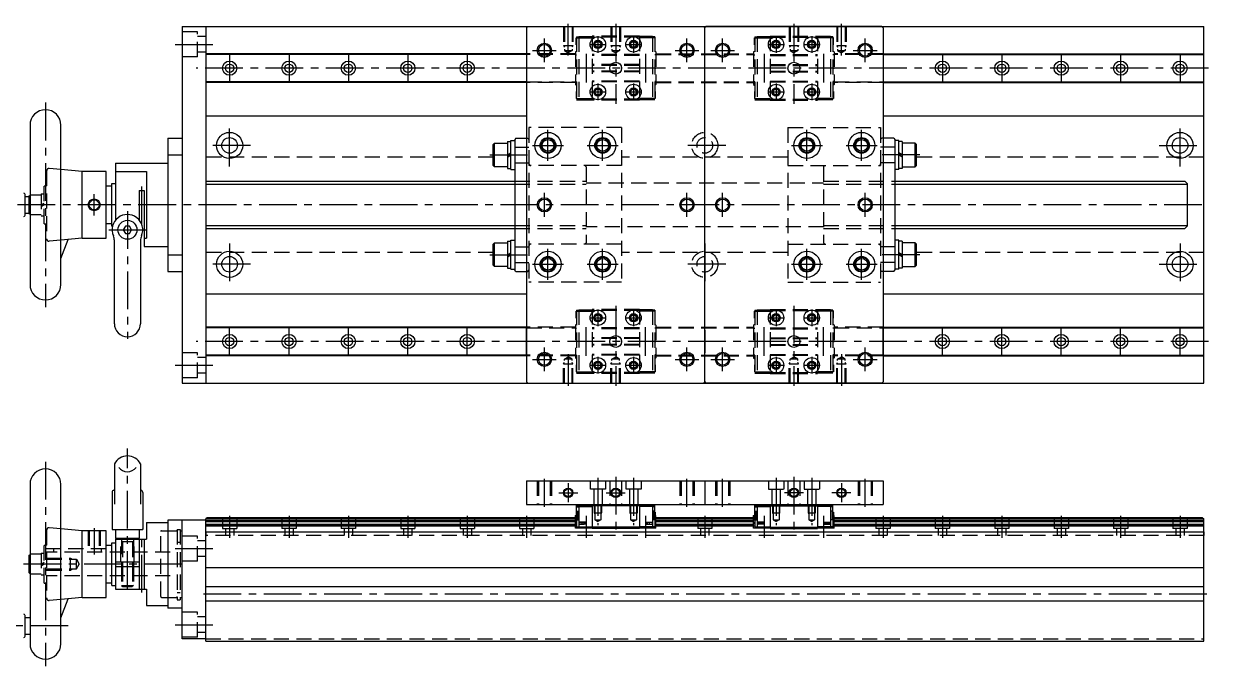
# Model space of a CAD drawing. Extents: x -2 to 777, y -8 to 277.
# Drawn here: x 277.2 to 776.6, y 7 to 277.3 of the extents above; entities that cross this region are included whole.
import ezdxf

# ---------------------------------------------------------------- set-up
doc = ezdxf.new("R2010")
doc.units = 0
doc.header["$LTSCALE"] = 0.5
doc.linetypes.add('CENTER', pattern=[50.8, 31.75, -6.35, 6.35, -6.35])
doc.linetypes.add('DASHED', pattern=[19.05, 12.7, -6.35])
for name, color, linetype in [('MSM_CENTER', 1, 'CENTER'), ('MSM_CONTINUOUS', 7, 'CONTINUOUS'), ('MSM_DASHED', 4, 'DASHED'), ('MSM_NARROW', 5, 'CONTINUOUS')]:
    doc.layers.add(name, color=color, linetype=linetype)

msp = doc.modelspace()

# ---------------------------------------------------------------- linework, layer by layer
at = {"layer": 'MSM_CENTER'}
for p, q in [((506.36, 264.01), (506.36, 277.34)), ((526.36, 277.34), (526.36, 243.64)), ((601.36, 277.34), (601.36, 243.64)), ((621.36, 264.01), (621.36, 277.34)), ((496.36, 261.14), (496.36, 271.14)), ((518.86, 272.14), (518.86, 265.14)), ((533.86, 272.14), (533.86, 265.14)), ((556.36, 261.14), (556.36, 271.14)), ((571.36, 261.14), (571.36, 271.14)), ((593.86, 272.14), (593.86, 265.14)), ((608.86, 272.14), (608.86, 265.14)), ((631.36, 261.14), (631.36, 271.14)), ((341.02, 268.64), (356.76, 268.64)), ((491.36, 266.14), (501.36, 266.14)), ((515.36, 268.64), (522.36, 268.64)), ((530.36, 268.64), (537.36, 268.64)), ((551.36, 266.14), (561.36, 266.14)), ((566.36, 266.14), (576.36, 266.14)), ((590.36, 268.64), (597.36, 268.64)), ((605.36, 268.64), (612.36, 268.64)), ((626.36, 266.14), (636.36, 266.14)), ((363.86, 264.64), (363.86, 252.64)), ((388.86, 264.64), (388.86, 252.64)), ((413.86, 264.64), (413.86, 252.64)), ((438.86, 264.64), (438.86, 252.64)), ((463.86, 264.64), (463.86, 252.64)), ((488.86, 264.64), (488.86, 252.64)), ((513.86, 264.64), (513.86, 252.64)), ((538.86, 264.64), (538.86, 252.64)), ((563.86, 253.84), (563.86, 263.44)), ((588.86, 264.64), (588.86, 252.64)), ((613.86, 264.64), (613.86, 252.64)), ((638.86, 264.64), (638.86, 252.64)), ((663.86, 264.64), (663.86, 252.64)), ((688.86, 264.64), (688.86, 252.64)), ((713.86, 264.64), (713.86, 252.64)), ((738.86, 264.64), (738.86, 252.64)), ((763.86, 264.64), (763.86, 252.64)), ((775.88, 258.64), (349.83, 258.64)), ((518.86, 252.14), (518.86, 245.14)), ((533.86, 252.14), (533.86, 245.14)), ((593.86, 252.14), (593.86, 245.14)), ((608.86, 252.14), (608.86, 245.14)), ((515.36, 248.64), (522.36, 248.64)), ((530.36, 248.64), (537.36, 248.64)), ((590.36, 248.64), (597.36, 248.64)), ((605.36, 248.64), (612.36, 248.64)), ((286.36, 244.14), (286.36, 158.14)), ((363.86, 217.34), (363.86, 234.94)), ((563.86, 217.34), (563.86, 234.94)), ((763.86, 217.34), (763.86, 234.94)), ((497.86, 219.64), (497.86, 232.64)), ((520.86, 219.64), (520.86, 232.64)), ((606.86, 219.64), (606.86, 232.64)), ((629.86, 219.64), (629.86, 232.64)), ((372.66, 226.14), (355.06, 226.14)), ((491.36, 226.14), (504.36, 226.14)), ((514.36, 226.14), (527.36, 226.14)), ((572.66, 226.14), (555.06, 226.14)), ((600.36, 226.14), (613.36, 226.14)), ((623.36, 226.14), (636.36, 226.14)), ((755.06, 226.14), (772.66, 226.14)), ((473.34, 222.14), (491.86, 222.14)), ((654.38, 222.14), (635.86, 222.14)), ((306.86, 196.64), (306.86, 205.64)), ((326.86, 192.99), (326.86, 208.81)), ((496.36, 196.14), (496.36, 206.14)), ((556.36, 196.14), (556.36, 206.14)), ((571.36, 196.14), (571.36, 206.14)), ((631.36, 196.14), (631.36, 206.14)), ((773.11, 201.14), (236.86, 201.14)), ((320.86, 198.47), (320.86, 144.76)), ((313.03, 190.64), (328.69, 190.64)), ((363.86, 184.94), (363.86, 167.34)), ((563.86, 184.94), (563.86, 167.34)), ((763.86, 184.94), (763.86, 167.34)), ((473.34, 180.14), (491.86, 180.14)), ((497.86, 169.64), (497.86, 182.64)), ((520.86, 169.64), (520.86, 182.64)), ((606.86, 169.64), (606.86, 182.64)), ((629.86, 169.64), (629.86, 182.64)), ((654.38, 180.14), (635.86, 180.14)), ((372.66, 176.14), (355.06, 176.14)), ((491.36, 176.14), (504.36, 176.14)), ((514.36, 176.14), (527.36, 176.14)), ((572.66, 176.14), (555.06, 176.14)), ((600.36, 176.14), (613.36, 176.14)), ((623.36, 176.14), (636.36, 176.14)), ((755.06, 176.14), (772.66, 176.14)), ((518.86, 157.14), (518.86, 150.14)), ((526.36, 158.64), (526.36, 124.93)), ((533.86, 157.14), (533.86, 150.14)), ((593.86, 157.14), (593.86, 150.14)), ((601.36, 158.64), (601.36, 124.93)), ((608.86, 157.14), (608.86, 150.14)), ((515.36, 153.64), (522.36, 153.64)), ((530.36, 153.64), (537.36, 153.64)), ((590.36, 153.64), (597.36, 153.64)), ((605.36, 153.64), (612.36, 153.64)), ((363.86, 137.64), (363.86, 149.64)), ((388.86, 137.64), (388.86, 149.64)), ((413.86, 137.64), (413.86, 149.64)), ((438.86, 137.64), (438.86, 149.64)), ((463.86, 137.64), (463.86, 149.64)), ((488.86, 137.64), (488.86, 149.64)), ((513.86, 137.64), (513.86, 149.64)), ((538.86, 137.64), (538.86, 149.64)), ((563.86, 148.44), (563.86, 138.84)), ((588.86, 137.64), (588.86, 149.64)), ((613.86, 137.64), (613.86, 149.64)), ((638.86, 137.64), (638.86, 149.64)), ((663.86, 137.64), (663.86, 149.64)), ((688.86, 137.64), (688.86, 149.64)), ((713.86, 137.64), (713.86, 149.64)), ((738.86, 137.64), (738.86, 149.64)), ((763.86, 137.64), (763.86, 149.64)), ((775.88, 143.64), (349.83, 143.64)), ((496.36, 131.14), (496.36, 141.14)), ((556.36, 131.14), (556.36, 141.14)), ((571.36, 131.14), (571.36, 141.14)), ((631.36, 131.14), (631.36, 141.14)), ((491.36, 136.14), (501.36, 136.14)), ((506.36, 138.27), (506.36, 124.93)), ((518.86, 137.14), (518.86, 130.14)), ((533.86, 137.14), (533.86, 130.14)), ((551.36, 136.14), (561.36, 136.14)), ((566.36, 136.14), (576.36, 136.14)), ((593.86, 137.14), (593.86, 130.14)), ((608.86, 137.14), (608.86, 130.14)), ((621.36, 138.27), (621.36, 124.93)), ((626.36, 136.14), (636.36, 136.14)), ((341.02, 133.64), (356.76, 133.64)), ((515.36, 133.64), (522.36, 133.64)), ((530.36, 133.64), (537.36, 133.64)), ((590.36, 133.64), (597.36, 133.64)), ((605.36, 133.64), (612.36, 133.64)), ((320.86, 39.5), (320.86, 98.6)), ((286.36, 93), (286.36, 7)), ((496.36, 74.12), (496.36, 85.88)), ((518.86, 86.23), (518.86, 66.42)), ((526.36, 86.75), (526.36, 63.5)), ((533.86, 86.23), (533.86, 66.42)), ((556.36, 74.12), (556.36, 85.88)), ((571.36, 74.12), (571.36, 85.88)), ((593.86, 86.23), (593.86, 66.42)), ((601.36, 86.75), (601.36, 63.5)), ((608.86, 86.23), (608.86, 66.42)), ((631.36, 74.12), (631.36, 85.88)), ((502.36, 80), (510.36, 80)), ((506.36, 84), (506.36, 76)), ((522.36, 80), (530.36, 80)), ((605.36, 80), (597.36, 80)), ((625.36, 80), (617.36, 80)), ((621.36, 84), (621.36, 76)), ((363.86, 70.32), (363.86, 60.98)), ((388.86, 70.32), (388.86, 60.98)), ((413.86, 70.32), (413.86, 60.98)), ((438.86, 70.32), (438.86, 60.98)), ((463.86, 70.32), (463.86, 60.98)), ((488.86, 70.32), (488.86, 60.98)), ((513.86, 70.32), (513.86, 60.98)), ((538.86, 70.32), (538.86, 60.98)), ((563.86, 70.32), (563.86, 60.98)), ((588.86, 70.32), (588.86, 60.98)), ((613.86, 70.32), (613.86, 60.98)), ((638.86, 70.32), (638.86, 60.98)), ((663.86, 70.32), (663.86, 60.98)), ((688.86, 70.32), (688.86, 60.98)), ((713.86, 70.32), (713.86, 60.98)), ((738.86, 70.32), (738.86, 60.98)), ((763.86, 70.32), (763.86, 60.98)), ((306.86, 65.11), (306.86, 53.98)), ((326.86, 38.07), (326.86, 61.95)), ((341.02, 56.5), (356.76, 56.5)), ((343.86, 50), (276.86, 50)), ((352.87, 37.5), (776.59, 37.5)), ((295.86, 24), (236.86, 24)), ((341.02, 24.5), (356.76, 24.5))]:
    msp.add_line(p, q, dxfattribs=at)
at = {"layer": 'MSM_CONTINUOUS'}
for p, q in [((343.86, 276.14), (343.86, 126.14)), ((343.86, 276.14), (773.86, 276.14)), ((353.86, 276.14), (353.86, 126.14)), ((488.86, 275.64), (489.36, 276.14)), ((488.86, 275.64), (488.86, 126.64)), ((489.36, 276.14), (563.36, 276.14)), ((563.86, 275.64), (563.36, 276.14)), ((563.86, 275.64), (564.36, 276.14)), ((563.86, 126.64), (563.86, 275.64)), ((638.36, 276.14), (564.36, 276.14)), ((638.86, 275.64), (638.36, 276.14)), ((638.86, 275.64), (638.86, 126.64)), ((773.86, 126.14), (773.86, 276.14)), ((488.86, 264.64), (353.86, 264.64)), ((488.86, 264.34), (353.86, 264.34)), ((638.86, 264.64), (773.86, 264.64)), ((638.86, 264.34), (773.86, 264.34)), ((488.86, 252.94), (353.86, 252.94)), ((488.86, 252.64), (353.86, 252.64)), ((638.86, 252.94), (773.86, 252.94)), ((638.86, 252.64), (773.86, 252.64)), ((353.86, 238.64), (488.86, 238.64)), ((638.86, 238.64), (773.86, 238.64)), ((279.86, 234.64), (279.86, 167.64)), ((292.86, 167.64), (292.86, 234.64)), ((337.86, 229.14), (343.86, 229.14)), ((337.86, 229.14), (337.86, 173.14)), ((474.76, 226.54), (475.36, 227.14)), ((474.76, 217.74), (474.76, 226.54)), ((475.36, 227.14), (480.76, 227.14)), ((475.36, 217.14), (475.36, 227.14)), ((480.76, 227.84), (482.26, 227.84)), ((480.76, 227.84), (480.76, 216.44)), ((482.26, 216.04), (482.26, 228.24)), ((482.26, 228.24), (483.86, 228.24)), ((484.36, 229.14), (483.86, 228.64)), ((483.86, 228.64), (483.86, 173.64)), ((484.36, 229.14), (488.86, 229.14)), ((643.36, 229.14), (638.86, 229.14)), ((643.36, 229.14), (643.86, 228.64)), ((643.86, 228.64), (643.86, 173.64)), ((645.46, 228.24), (643.86, 228.24)), ((645.46, 216.04), (645.46, 228.24)), ((646.96, 227.84), (645.46, 227.84)), ((646.96, 227.84), (646.96, 216.44)), ((652.36, 227.14), (646.96, 227.14)), ((652.96, 226.54), (652.36, 227.14)), ((652.36, 217.14), (652.36, 227.14)), ((652.96, 217.74), (652.96, 226.54)), ((337.86, 222.16), (343.86, 222.16)), ((480.76, 222.14), (482.26, 223)), ((480.76, 221.27), (482.26, 222.14)), ((646.96, 222.14), (645.46, 223)), ((646.96, 221.27), (645.46, 222.14)), ((301.86, 215.14), (292.86, 215.98)), ((301.86, 187.14), (301.86, 215.14)), ((311.86, 215.14), (301.86, 215.14)), ((311.86, 187.14), (311.86, 215.14)), ((315.86, 218.64), (315.86, 194.7)), ((315.86, 218.64), (337.86, 218.64)), ((315.86, 215.14), (328.86, 215.14)), ((328.86, 215.14), (328.86, 187.14)), ((475.36, 217.14), (474.76, 217.74)), ((480.76, 217.14), (475.36, 217.14)), ((480.76, 216.44), (482.26, 216.44)), ((482.26, 216.04), (483.86, 216.04)), ((645.46, 216.04), (643.86, 216.04)), ((646.96, 216.44), (645.46, 216.44)), ((646.96, 217.14), (652.36, 217.14)), ((652.36, 217.14), (652.96, 217.74)), ((314.36, 192.14), (314.36, 210.14)), ((314.36, 210.14), (315.86, 210.14)), ((353.86, 211.14), (483.86, 211.14)), ((643.86, 211.14), (765.86, 211.14)), ((765.86, 211.14), (766.86, 210.14)), ((766.86, 210.14), (766.86, 192.14)), ((277.86, 197.14), (277.86, 205.14)), ((279.56, 204.89), (279.86, 205.19)), ((279.56, 197.39), (279.56, 204.89)), ((311.86, 209.14), (314.36, 209.14)), ((325.86, 207.14), (325.86, 194.7)), ((325.86, 207.14), (327.86, 207.14)), ((327.86, 207.14), (327.86, 183.64)), ((279.56, 204.58), (277.86, 204.58)), ((277.86, 197.7), (279.56, 197.7)), ((279.86, 197.09), (279.56, 197.39)), ((314.36, 193.14), (311.86, 193.14)), ((314.36, 192.14), (314.59, 192.14)), ((320, 192.14), (319.13, 190.64)), ((319.13, 190.64), (320, 189.14)), ((321.73, 192.14), (320, 192.14)), ((322.59, 190.64), (321.73, 192.14)), ((321.73, 189.14), (322.59, 190.64)), ((353.86, 191.14), (483.86, 191.14)), ((643.86, 191.14), (765.86, 191.14)), ((766.86, 192.14), (765.86, 191.14)), ((301.86, 187.14), (292.86, 186.3)), ((292.86, 178.53), (295.87, 186.58)), ((301.86, 187.14), (311.86, 187.14)), ((315.36, 151.14), (315.36, 186.1)), ((320, 189.14), (321.73, 189.14)), ((326.37, 186.1), (326.37, 151.14)), ((327.86, 187.14), (328.86, 187.14)), ((474.76, 184.54), (475.36, 185.14)), ((475.36, 185.14), (480.76, 185.14)), ((475.36, 175.14), (475.36, 185.14)), ((480.76, 185.84), (482.26, 185.84)), ((480.76, 185.84), (480.76, 174.44)), ((482.26, 174.04), (482.26, 186.24)), ((482.26, 186.24), (483.86, 186.24)), ((645.46, 186.24), (643.86, 186.24)), ((645.46, 174.04), (645.46, 186.24)), ((646.96, 185.84), (645.46, 185.84)), ((646.96, 185.84), (646.96, 174.44)), ((652.36, 185.14), (646.96, 185.14)), ((652.96, 184.54), (652.36, 185.14)), ((652.36, 175.14), (652.36, 185.14)), ((327.86, 183.64), (337.86, 183.64)), ((337.86, 180.12), (343.86, 180.12)), ((474.76, 175.74), (474.76, 184.54)), ((480.76, 180.14), (482.26, 181)), ((480.76, 179.27), (482.26, 180.14)), ((646.96, 180.14), (645.46, 181)), ((646.96, 179.27), (645.46, 180.14)), ((652.96, 175.74), (652.96, 184.54)), ((475.36, 175.14), (474.76, 175.74)), ((480.76, 175.14), (475.36, 175.14)), ((646.96, 175.14), (652.36, 175.14)), ((652.36, 175.14), (652.96, 175.74)), ((337.86, 173.14), (343.86, 173.14)), ((480.76, 174.44), (482.26, 174.44)), ((482.26, 174.04), (483.86, 174.04)), ((484.36, 173.14), (483.86, 173.64)), ((484.36, 173.14), (488.86, 173.14)), ((643.36, 173.14), (638.86, 173.14)), ((643.36, 173.14), (643.86, 173.64)), ((645.46, 174.04), (643.86, 174.04)), ((646.96, 174.44), (645.46, 174.44)), ((353.86, 163.64), (488.86, 163.64)), ((638.86, 163.64), (773.86, 163.64)), ((488.86, 149.64), (353.86, 149.64)), ((488.86, 149.34), (353.86, 149.34)), ((638.86, 149.64), (773.86, 149.64)), ((638.86, 149.34), (773.86, 149.34)), ((488.86, 137.94), (353.86, 137.94)), ((488.86, 137.64), (353.86, 137.64)), ((638.86, 137.94), (773.86, 137.94)), ((638.86, 137.64), (773.86, 137.64)), ((343.86, 126.14), (773.86, 126.14)), ((488.86, 126.64), (489.36, 126.14)), ((489.36, 126.14), (563.36, 126.14)), ((563.86, 126.64), (563.36, 126.14)), ((563.86, 126.64), (564.36, 126.14)), ((638.36, 126.14), (564.36, 126.14)), ((638.86, 126.64), (638.36, 126.14)), ((315.36, 92.15), (315.36, 75.17)), ((326.37, 92.15), (326.37, 75.17)), ((488.86, 85), (488.86, 75)), ((488.86, 85), (638.86, 85)), ((563.86, 85), (563.86, 75)), ((638.86, 85), (638.86, 75)), ((279.86, 83.5), (279.86, 16.5)), ((292.86, 16.5), (292.86, 83.5)), ((314.42, 80.17), (314.42, 64.59)), ((315.15, 81.13), (315.36, 81.19)), ((326.58, 81.13), (326.37, 81.19)), ((327.3, 80.17), (327.3, 64.59)), ((488.86, 75), (638.86, 75)), ((516.41, 75), (516.41, 65)), ((536.31, 75), (536.31, 65)), ((591.41, 75), (591.41, 65)), ((611.31, 75), (611.31, 65)), ((509.41, 70.43), (509.71, 70.61)), ((509.41, 65.1), (509.41, 70.43)), ((509.71, 71.9), (509.71, 68.9)), ((510.31, 71.9), (509.71, 71.9)), ((509.91, 71.9), (509.91, 74.6)), ((509.91, 74.6), (510.91, 74.6)), ((509.91, 74.1), (510.91, 74.1)), ((509.91, 72.2), (510.91, 72.2)), ((510.31, 72.2), (510.31, 68.6)), ((510.91, 74.7), (510.91, 65.1)), ((510.91, 74.7), (516.41, 74.7)), ((510.91, 74.2), (516.41, 74.2)), ((536.31, 74.5), (516.41, 74.5)), ((541.81, 74.7), (536.31, 74.7)), ((541.81, 74.2), (536.31, 74.2)), ((541.81, 74.7), (541.81, 65.1)), ((542.81, 74.6), (541.81, 74.6)), ((542.81, 74.1), (541.81, 74.1)), ((542.81, 72.2), (541.81, 72.2)), ((542.41, 72.2), (542.41, 68.6)), ((543.01, 71.9), (542.41, 71.9)), ((542.81, 71.9), (542.81, 74.6)), ((543.01, 71.9), (543.01, 68.9)), ((543.31, 70.43), (543.01, 70.61)), ((543.31, 65.1), (543.31, 70.43)), ((584.41, 70.43), (584.71, 70.61)), ((584.41, 65.1), (584.41, 70.43)), ((584.71, 71.9), (585.31, 71.9)), ((584.71, 71.9), (584.71, 68.9)), ((584.91, 71.9), (584.91, 74.6)), ((584.91, 74.6), (585.91, 74.6)), ((584.91, 74.1), (585.91, 74.1)), ((584.91, 72.2), (585.91, 72.2)), ((585.31, 72.2), (585.31, 68.6)), ((585.91, 74.7), (585.91, 65.1)), ((585.91, 74.7), (591.41, 74.7)), ((585.91, 74.2), (591.41, 74.2)), ((591.41, 74.5), (611.31, 74.5)), ((616.81, 74.7), (611.31, 74.7)), ((616.81, 74.2), (611.31, 74.2)), ((616.81, 74.7), (616.81, 65.1)), ((617.81, 74.6), (616.81, 74.6)), ((617.81, 74.1), (616.81, 74.1)), ((617.81, 72.2), (616.81, 72.2)), ((617.41, 72.2), (617.41, 68.6)), ((617.41, 71.9), (618.01, 71.9)), ((617.81, 71.9), (617.81, 74.6)), ((618.01, 71.9), (618.01, 68.9)), ((618.31, 70.43), (618.01, 70.61)), ((618.31, 65.1), (618.31, 70.43)), ((328.86, 67.5), (337.86, 67.5)), ((328.86, 67.5), (328.86, 60.5)), ((337.86, 68.5), (337.86, 31.5)), ((353.86, 68.5), (337.86, 68.5)), ((343.86, 18.5), (343.86, 68.5)), ((354.36, 69.5), (353.86, 69)), ((353.86, 17.5), (353.86, 69)), ((509.41, 68.46), (353.86, 68.46)), ((509.41, 68.25), (353.86, 68.25)), ((509.41, 67.7), (353.86, 67.7)), ((509.41, 66.7), (353.86, 66.7)), ((509.41, 66.15), (353.86, 66.15)), ((509.41, 65.94), (353.86, 65.94)), ((509.41, 69.2), (354.06, 69.2)), ((509.41, 69.5), (354.36, 69.5)), ((509.41, 69.13), (509.71, 69.13)), ((509.91, 68.51), (509.41, 68.51)), ((509.91, 67.38), (509.41, 67.64)), ((509.91, 67.29), (509.41, 67.55)), ((509.91, 67.11), (509.41, 66.85)), ((509.91, 67.02), (509.41, 66.76)), ((509.91, 65.89), (509.41, 65.89)), ((516.41, 65.1), (509.41, 65.1)), ((509.71, 68.9), (510.31, 68.9)), ((509.91, 68.9), (509.91, 65.1)), ((509.91, 68.6), (510.91, 68.6)), ((509.91, 67.11), (509.91, 67.11)), ((509.91, 65.6), (516.41, 65.6)), ((513.61, 67.6), (510.91, 67.6)), ((513.61, 66.8), (510.91, 66.8)), ((513.11, 67.55), (511.26, 67.55)), ((511.26, 66.85), (513.11, 66.85)), ((511.71, 67.55), (511.71, 67.6)), ((511.71, 66.8), (511.71, 66.85)), ((512.17, 67.55), (512.17, 67.6)), ((512.17, 66.8), (512.17, 66.85)), ((512.31, 66.85), (512.31, 67.55)), ((513.11, 66.85), (513.11, 67.55)), ((513.61, 66.8), (513.61, 67.6)), ((536.31, 65.5), (516.41, 65.5)), ((536.31, 65), (516.41, 65)), ((542.81, 65.6), (536.31, 65.6)), ((543.31, 65.1), (536.31, 65.1)), ((539.11, 67.6), (541.81, 67.6)), ((539.11, 66.8), (539.11, 67.6)), ((539.11, 66.8), (541.81, 66.8)), ((541.46, 67.55), (539.61, 67.55)), ((539.61, 67.55), (539.61, 66.85)), ((539.61, 66.85), (541.46, 66.85)), ((540.41, 67.55), (540.41, 66.85)), ((540.55, 67.55), (540.55, 67.6)), ((540.55, 66.8), (540.55, 66.85)), ((541.01, 67.55), (541.01, 67.6)), ((541.01, 66.8), (541.01, 66.85)), ((542.81, 68.6), (541.81, 68.6)), ((542.41, 68.9), (543.01, 68.9)), ((542.81, 68.9), (542.81, 65.1)), ((542.81, 68.51), (543.31, 68.51)), ((542.81, 67.38), (543.31, 67.64)), ((542.81, 67.29), (543.31, 67.55)), ((542.81, 67.11), (543.31, 66.85)), ((542.81, 67.11), (542.81, 67.11)), ((542.81, 67.02), (543.31, 66.76)), ((542.81, 65.89), (543.31, 65.89)), ((543.31, 69.13), (543.01, 69.13)), ((584.41, 69.5), (543.31, 69.5)), ((584.41, 69.2), (543.31, 69.2)), ((584.41, 68.46), (543.31, 68.46)), ((584.41, 68.25), (543.31, 68.25)), ((584.41, 67.7), (543.31, 67.7)), ((584.41, 66.7), (543.31, 66.7)), ((584.41, 66.15), (543.31, 66.15)), ((584.41, 65.94), (543.31, 65.94)), ((584.41, 69.13), (584.71, 69.13)), ((584.91, 68.51), (584.41, 68.51)), ((584.91, 67.38), (584.41, 67.64)), ((584.91, 67.29), (584.41, 67.55)), ((584.91, 67.11), (584.41, 66.85)), ((584.91, 67.02), (584.41, 66.76)), ((584.91, 65.89), (584.41, 65.89)), ((591.41, 65.1), (584.41, 65.1)), ((585.31, 68.9), (584.71, 68.9)), ((584.91, 68.9), (584.91, 65.1)), ((584.91, 68.6), (585.91, 68.6)), ((584.91, 67.11), (584.91, 67.11)), ((584.91, 65.6), (591.41, 65.6)), ((588.61, 67.6), (585.91, 67.6)), ((588.61, 66.8), (585.91, 66.8)), ((586.26, 67.55), (588.11, 67.55)), ((588.11, 66.85), (586.26, 66.85)), ((586.71, 67.55), (586.71, 67.6)), ((586.71, 66.8), (586.71, 66.85)), ((587.17, 67.55), (587.17, 67.6)), ((587.17, 66.8), (587.17, 66.85)), ((587.31, 67.55), (587.31, 66.85)), ((588.11, 67.55), (588.11, 66.85)), ((588.61, 66.8), (588.61, 67.6)), ((591.41, 65.5), (611.31, 65.5)), ((591.41, 65), (611.31, 65)), ((617.81, 65.6), (611.31, 65.6)), ((618.31, 65.1), (611.31, 65.1)), ((614.11, 67.6), (616.81, 67.6)), ((614.11, 66.8), (614.11, 67.6)), ((614.11, 66.8), (616.81, 66.8)), ((614.61, 66.85), (614.61, 67.55)), ((614.61, 67.55), (616.46, 67.55)), ((616.46, 66.85), (614.61, 66.85)), ((615.41, 66.85), (615.41, 67.55)), ((615.55, 67.55), (615.55, 67.6)), ((615.55, 66.8), (615.55, 66.85)), ((616.01, 67.55), (616.01, 67.6)), ((616.01, 66.8), (616.01, 66.85)), ((617.81, 68.6), (616.81, 68.6)), ((618.01, 68.9), (617.41, 68.9)), ((617.81, 68.9), (617.81, 65.1)), ((617.81, 68.51), (618.31, 68.51)), ((617.81, 67.38), (618.31, 67.64)), ((617.81, 67.29), (618.31, 67.55)), ((617.81, 67.11), (617.81, 67.11)), ((617.81, 67.11), (618.31, 66.85)), ((617.81, 67.02), (618.31, 66.76)), ((617.81, 65.89), (618.31, 65.89)), ((618.31, 69.13), (618.01, 69.13)), ((773.36, 69.5), (618.31, 69.5)), ((773.66, 69.2), (618.31, 69.2)), ((773.86, 68.46), (618.31, 68.46)), ((773.86, 68.25), (618.31, 68.25)), ((773.86, 67.7), (618.31, 67.7)), ((773.86, 66.7), (618.31, 66.7)), ((773.86, 66.15), (618.31, 66.15)), ((773.86, 65.94), (618.31, 65.94)), ((773.36, 69.5), (773.86, 69)), ((773.86, 17.5), (773.86, 69)), ((301.86, 64), (292.86, 64.84)), ((301.86, 36), (301.86, 64)), ((311.86, 64), (301.86, 64)), ((311.86, 36), (311.86, 64)), ((314.42, 64.59), (314.62, 64.5)), ((314.42, 64.59), (327.3, 64.59)), ((314.62, 64.5), (327.1, 64.5)), ((315.86, 64.5), (315.86, 60.87)), ((315.86, 60.87), (325.86, 60.87)), ((316.23, 60.5), (315.86, 60.87)), ((315.86, 60.5), (315.86, 39.5)), ((315.86, 60.5), (328.86, 60.5)), ((325.5, 60.5), (325.86, 60.87)), ((325.86, 64.5), (325.86, 60.87)), ((325.86, 60.5), (325.86, 39.5)), ((327.3, 64.59), (327.1, 64.5)), ((327.86, 60.5), (327.86, 39.5)), ((353.86, 63.5), (773.86, 63.5)), ((311.86, 58), (314.36, 58)), ((314.36, 41), (314.36, 59)), ((314.36, 59), (315.86, 59)), ((279.56, 53.75), (279.86, 54.05)), ((279.56, 46.25), (279.56, 53.75)), ((315.86, 51), (325.86, 51)), ((318.36, 51), (318.36, 49)), ((323.36, 51), (323.36, 49)), ((279.86, 45.95), (279.56, 46.25)), ((315.86, 49), (325.86, 49)), ((353.86, 48.5), (773.86, 48.5)), ((314.36, 42), (311.86, 42)), ((314.36, 41), (315.86, 41)), ((353.86, 40.5), (773.86, 40.5)), ((301.86, 36), (292.86, 35.16)), ((292.86, 27.39), (295.87, 35.44)), ((301.86, 36), (311.86, 36)), ((315.86, 39.5), (328.86, 39.5)), ((328.86, 39.5), (328.86, 32.5)), ((328.86, 32.5), (337.86, 32.5)), ((343.86, 31.5), (337.86, 31.5)), ((353.86, 34.5), (773.86, 34.5)), ((277.86, 20), (277.86, 28)), ((279.86, 27.44), (277.86, 27.44)), ((277.86, 20.56), (279.86, 20.56)), ((353.86, 18.5), (343.86, 18.5)), ((353.86, 17.5), (773.86, 17.5))]:
    msp.add_line(p, q, dxfattribs=at)
for centre, radius in [((518.86, 268.64), 3.25), ((518.86, 268.64), 1.75), ((518.86, 268.64), 1.23), ((533.86, 268.64), 3.25), ((533.86, 268.64), 1.75), ((533.86, 268.64), 1.23), ((593.86, 268.64), 3.25), ((593.86, 268.64), 1.75), ((593.86, 268.64), 1.23), ((608.86, 268.64), 3.25), ((608.86, 268.64), 1.75), ((608.86, 268.64), 1.23), ((496.36, 266.14), 2.46), ((556.36, 266.14), 2.46), ((571.36, 266.14), 2.46), ((631.36, 266.14), 2.46), ((363.86, 258.64), 3), ((363.86, 258.64), 1.75), ((388.86, 258.64), 3), ((388.86, 258.64), 1.75), ((413.86, 258.64), 3), ((413.86, 258.64), 1.75), ((438.86, 258.64), 3), ((438.86, 258.64), 1.75), ((463.86, 258.64), 3), ((463.86, 258.64), 1.75), ((526.36, 258.64), 2.5), ((601.36, 258.64), 2.5), ((663.86, 258.64), 3), ((663.86, 258.64), 1.75), ((688.86, 258.64), 3), ((688.86, 258.64), 1.75), ((713.86, 258.64), 3), ((713.86, 258.64), 1.75), ((738.86, 258.64), 3), ((738.86, 258.64), 1.75), ((763.86, 258.64), 3), ((763.86, 258.64), 1.75), ((518.86, 248.64), 3.25), ((518.86, 248.64), 1.75), ((518.86, 248.64), 1.23), ((533.86, 248.64), 3.25), ((533.86, 248.64), 1.75), ((533.86, 248.64), 1.23), ((593.86, 248.64), 3.25), ((593.86, 248.64), 1.75), ((593.86, 248.64), 1.23), ((608.86, 248.64), 3.25), ((608.86, 248.64), 1.75), ((608.86, 248.64), 1.23), ((363.86, 226.14), 5.5), ((497.86, 226.14), 5.5), ((520.86, 226.14), 5.5), ((606.86, 226.14), 5.5), ((629.86, 226.14), 5.5), ((763.86, 226.14), 5.5), ((363.86, 226.14), 3.3), ((497.86, 226.14), 3.3), ((497.86, 226.14), 2.46), ((520.86, 226.14), 3.3), ((520.86, 226.14), 2.46), ((606.86, 226.14), 3.3), ((606.86, 226.14), 2.46), ((629.86, 226.14), 3.3), ((629.86, 226.14), 2.46), ((763.86, 226.14), 3.3), ((306.86, 201.14), 2.07), ((496.36, 201.14), 2.46), ((556.36, 201.14), 2.46), ((571.36, 201.14), 2.46), ((631.36, 201.14), 2.46), ((320.86, 190.64), 4), ((363.86, 176.14), 5.5), ((497.86, 176.14), 5.5), ((520.86, 176.14), 5.5), ((606.86, 176.14), 5.5), ((629.86, 176.14), 5.5), ((763.86, 176.14), 5.5), ((363.86, 176.14), 3.3), ((497.86, 176.14), 3.3), ((497.86, 176.14), 2.46), ((520.86, 176.14), 3.3), ((520.86, 176.14), 2.46), ((606.86, 176.14), 3.3), ((606.86, 176.14), 2.46), ((629.86, 176.14), 3.3), ((629.86, 176.14), 2.46), ((763.86, 176.14), 3.3), ((518.86, 153.64), 3.25), ((518.86, 153.64), 1.75), ((518.86, 153.64), 1.23), ((533.86, 153.64), 3.25), ((533.86, 153.64), 1.75), ((533.86, 153.64), 1.23), ((593.86, 153.64), 3.25), ((593.86, 153.64), 1.75), ((593.86, 153.64), 1.23), ((608.86, 153.64), 3.25), ((608.86, 153.64), 1.75), ((608.86, 153.64), 1.23), ((363.86, 143.64), 3), ((363.86, 143.64), 1.75), ((388.86, 143.64), 3), ((388.86, 143.64), 1.75), ((413.86, 143.64), 3), ((413.86, 143.64), 1.75), ((438.86, 143.64), 3), ((438.86, 143.64), 1.75), ((463.86, 143.64), 3), ((463.86, 143.64), 1.75), ((526.36, 143.64), 2.5), ((601.36, 143.64), 2.5), ((663.86, 143.64), 3), ((663.86, 143.64), 1.75), ((688.86, 143.64), 3), ((688.86, 143.64), 1.75), ((713.86, 143.64), 3), ((713.86, 143.64), 1.75), ((738.86, 143.64), 3), ((738.86, 143.64), 1.75), ((763.86, 143.64), 3), ((763.86, 143.64), 1.75), ((496.36, 136.14), 2.46), ((518.86, 133.64), 3.25), ((518.86, 133.64), 1.75), ((518.86, 133.64), 1.23), ((533.86, 133.64), 3.25), ((533.86, 133.64), 1.75), ((533.86, 133.64), 1.23), ((556.36, 136.14), 2.46), ((571.36, 136.14), 2.46), ((593.86, 133.64), 3.25), ((593.86, 133.64), 1.75), ((593.86, 133.64), 1.23), ((608.86, 133.64), 3.25), ((608.86, 133.64), 1.75), ((608.86, 133.64), 1.23), ((631.36, 136.14), 2.46), ((506.36, 80), 1.62), ((526.36, 80), 1.62), ((601.36, 80), 1.62), ((621.36, 80), 1.62)]:
    msp.add_circle(centre, radius, dxfattribs=at)
for centre, radius, start, end in [((286.36, 234.64), 6.5, 0, 180), ((276.86, 205.14), 1, 0, 69.2298), ((276.86, 197.14), 1, 290.7702, 0), ((320.86, 190.64), 6.44, 336.6341, 203.3659), ((310.36, 186.1), 5, 0, 23.3659), ((331.37, 186.1), 5, 156.6341, 180), ((286.36, 167.64), 6.5, 180, 0), ((320.86, 151.14), 5.5, 180, 0), ((320.86, 89.31), 6.2, 27.3186, 152.6814), ((286.36, 83.5), 6.5, 0, 180), ((320.86, 93.45), 4.6, 216.9899, 323.0101), ((315.42, 80.17), 1, 105.7247, 180), ((326.3, 80.17), 1, 0, 74.2753), ((511.26, 67.2), 0.35, 90, 270), ((541.46, 67.2), 0.35, 270, 90), ((586.26, 67.2), 0.35, 90, 270), ((616.46, 67.2), 0.35, 270, 90), ((276.86, 28), 1, 0, 69.2298), ((276.86, 20), 1, 290.7702, 0), ((286.36, 16.5), 6.5, 180, 0)]:
    msp.add_arc(centre, radius, start, end, dxfattribs=at)
at = {"layer": 'MSM_DASHED'}
for p, q in [((504.36, 276.14), (504.36, 268.14)), ((504.74, 276.14), (504.74, 266.07)), ((507.98, 276.14), (507.98, 266.07)), ((508.36, 276.14), (508.36, 268.14)), ((524.36, 276.14), (524.36, 268.14)), ((524.74, 276.14), (524.74, 266.07)), ((527.98, 276.14), (527.98, 266.07)), ((528.36, 276.14), (528.36, 268.14)), ((599.36, 276.14), (599.36, 268.14)), ((599.74, 276.14), (599.74, 266.07)), ((602.98, 276.14), (602.98, 266.07)), ((603.36, 276.14), (603.36, 268.14)), ((619.36, 276.14), (619.36, 268.14)), ((619.74, 276.14), (619.74, 266.07)), ((622.98, 276.14), (622.98, 266.07)), ((623.36, 276.14), (623.36, 268.14)), ((350.36, 273.89), (343.86, 273.89)), ((350.36, 263.39), (350.36, 273.89)), ((353.86, 271.94), (350.36, 271.94)), ((509.71, 268.44), (509.71, 271.44)), ((509.71, 271.44), (509.91, 271.44)), ((509.91, 271.89), (510.91, 271.89)), ((509.91, 271.89), (509.91, 245.39)), ((509.91, 271.39), (510.91, 271.39)), ((510.91, 271.94), (510.91, 245.34)), ((510.91, 271.94), (516.41, 271.94)), ((510.91, 271.44), (516.41, 271.44)), ((536.31, 272.14), (516.41, 272.14)), ((516.41, 272.14), (516.41, 245.14)), ((536.31, 271.64), (516.41, 271.64)), ((536.31, 272.14), (536.31, 245.14)), ((541.81, 271.94), (536.31, 271.94)), ((541.81, 271.44), (536.31, 271.44)), ((541.81, 271.94), (541.81, 245.34)), ((542.81, 271.89), (541.81, 271.89)), ((542.81, 271.39), (541.81, 271.39)), ((542.81, 271.89), (542.81, 245.39)), ((542.81, 271.44), (543.01, 271.44)), ((543.01, 268.44), (543.01, 271.44)), ((584.91, 271.44), (584.71, 271.44)), ((584.71, 268.44), (584.71, 271.44)), ((584.91, 271.89), (585.91, 271.89)), ((584.91, 271.89), (584.91, 245.39)), ((584.91, 271.39), (585.91, 271.39)), ((585.91, 271.94), (591.41, 271.94)), ((585.91, 271.94), (585.91, 245.34)), ((585.91, 271.44), (591.41, 271.44)), ((591.41, 272.14), (611.31, 272.14)), ((591.41, 272.14), (591.41, 245.14)), ((591.41, 271.64), (611.31, 271.64)), ((611.31, 272.14), (611.31, 245.14)), ((616.81, 271.94), (611.31, 271.94)), ((616.81, 271.44), (611.31, 271.44)), ((616.81, 271.94), (616.81, 245.34)), ((617.81, 271.89), (616.81, 271.89)), ((617.81, 271.39), (616.81, 271.39)), ((617.81, 271.89), (617.81, 245.39)), ((618.01, 271.44), (617.81, 271.44)), ((618.01, 268.44), (618.01, 271.44)), ((353.86, 265.34), (350.36, 265.34)), ((504.36, 268.14), (508.36, 268.14)), ((504.36, 268.14), (504.74, 267.48)), ((504.74, 266.07), (507.98, 266.07)), ((504.74, 266.07), (506.36, 265.14)), ((507.98, 266.07), (506.36, 265.14)), ((508.36, 268.14), (507.98, 267.48)), ((509.41, 265.57), (509.91, 265.87)), ((509.41, 265.57), (509.41, 251.71)), ((509.91, 268.44), (509.71, 268.44)), ((524.36, 268.14), (528.36, 268.14)), ((524.36, 268.14), (524.74, 267.48)), ((524.74, 266.07), (527.98, 266.07)), ((524.74, 266.07), (526.36, 265.14)), ((527.98, 266.07), (526.36, 265.14)), ((528.36, 268.14), (527.98, 267.48)), ((543.01, 268.44), (542.81, 268.44)), ((543.31, 265.57), (542.81, 265.87)), ((543.31, 265.57), (543.31, 251.71)), ((584.41, 265.57), (584.91, 265.87)), ((584.41, 265.57), (584.41, 251.71)), ((584.71, 268.44), (584.91, 268.44)), ((599.36, 268.14), (603.36, 268.14)), ((599.36, 268.14), (599.74, 267.48)), ((599.74, 266.07), (602.98, 266.07)), ((599.74, 266.07), (601.36, 265.14)), ((602.98, 266.07), (601.36, 265.14)), ((603.36, 268.14), (602.98, 267.48)), ((617.81, 268.44), (618.01, 268.44)), ((618.31, 265.57), (617.81, 265.87)), ((618.31, 265.57), (618.31, 251.71)), ((619.36, 268.14), (623.36, 268.14)), ((619.36, 268.14), (619.74, 267.48)), ((619.74, 266.07), (622.98, 266.07)), ((619.74, 266.07), (621.36, 265.14)), ((622.98, 266.07), (621.36, 265.14)), ((623.36, 268.14), (622.98, 267.48)), ((350.36, 263.39), (343.86, 263.39)), ((509.41, 264.64), (488.86, 264.64)), ((509.41, 264.34), (488.86, 264.34)), ((509.41, 264.27), (509.91, 264.27)), ((536.31, 264.44), (516.41, 264.44)), ((536.31, 264.04), (516.41, 264.04)), ((536.31, 260.24), (516.41, 260.24)), ((536.31, 259.84), (516.41, 259.84)), ((543.31, 264.27), (542.81, 264.27)), ((543.31, 264.64), (584.41, 264.64)), ((543.31, 264.34), (584.41, 264.34)), ((584.41, 264.27), (584.91, 264.27)), ((591.41, 264.44), (611.31, 264.44)), ((591.41, 264.04), (611.31, 264.04)), ((591.41, 260.24), (611.31, 260.24)), ((591.41, 259.84), (611.31, 259.84)), ((618.31, 264.27), (617.81, 264.27)), ((638.86, 264.64), (618.31, 264.64)), ((638.86, 264.34), (618.31, 264.34)), ((509.91, 258.64), (509.41, 258.64)), ((536.31, 257.44), (516.41, 257.44)), ((536.31, 257.04), (516.41, 257.04)), ((542.81, 258.64), (543.31, 258.64)), ((584.91, 258.64), (584.41, 258.64)), ((591.41, 257.44), (611.31, 257.44)), ((591.41, 257.04), (611.31, 257.04)), ((617.81, 258.64), (618.31, 258.64)), ((488.86, 252.94), (509.41, 252.94)), ((509.41, 252.64), (488.86, 252.64)), ((509.41, 253.01), (509.91, 253.01)), ((509.41, 251.71), (509.91, 251.41)), ((536.31, 253.24), (516.41, 253.24)), ((536.31, 252.84), (516.41, 252.84)), ((543.31, 253.01), (542.81, 253.01)), ((543.31, 251.71), (542.81, 251.41)), ((543.31, 252.94), (584.41, 252.94)), ((543.31, 252.64), (584.41, 252.64)), ((584.41, 253.01), (584.91, 253.01)), ((584.41, 251.71), (584.91, 251.41)), ((591.41, 253.24), (611.31, 253.24)), ((591.41, 252.84), (611.31, 252.84)), ((618.31, 253.01), (617.81, 253.01)), ((618.31, 251.71), (617.81, 251.41)), ((618.31, 252.94), (638.86, 252.94)), ((638.86, 252.64), (618.31, 252.64)), ((509.71, 248.84), (509.71, 245.84)), ((509.71, 248.84), (509.91, 248.84)), ((509.91, 245.84), (509.71, 245.84)), ((509.91, 245.89), (510.91, 245.89)), ((509.91, 245.39), (510.91, 245.39)), ((510.91, 245.84), (516.41, 245.84)), ((510.91, 245.34), (516.41, 245.34)), ((536.31, 245.64), (516.41, 245.64)), ((536.31, 245.14), (516.41, 245.14)), ((541.81, 245.84), (536.31, 245.84)), ((541.81, 245.34), (536.31, 245.34)), ((542.81, 245.89), (541.81, 245.89)), ((542.81, 245.39), (541.81, 245.39)), ((542.81, 248.84), (543.01, 248.84)), ((543.01, 245.84), (542.81, 245.84)), ((543.01, 248.84), (543.01, 245.84)), ((584.91, 248.84), (584.71, 248.84)), ((584.71, 248.84), (584.71, 245.84)), ((584.71, 245.84), (584.91, 245.84)), ((584.91, 245.89), (585.91, 245.89)), ((584.91, 245.39), (585.91, 245.39)), ((585.91, 245.84), (591.41, 245.84)), ((585.91, 245.34), (591.41, 245.34)), ((591.41, 245.64), (611.31, 245.64)), ((591.41, 245.14), (611.31, 245.14)), ((616.81, 245.84), (611.31, 245.84)), ((616.81, 245.34), (611.31, 245.34)), ((617.81, 245.89), (616.81, 245.89)), ((617.81, 245.39), (616.81, 245.39)), ((618.01, 248.84), (617.81, 248.84)), ((617.81, 245.84), (618.01, 245.84)), ((618.01, 248.84), (618.01, 245.84)), ((489.86, 233.64), (489.86, 168.64)), ((528.86, 233.64), (489.86, 233.64)), ((528.86, 233.64), (528.86, 168.64)), ((598.86, 233.64), (598.86, 168.64)), ((598.86, 233.64), (637.86, 233.64)), ((637.86, 233.64), (637.86, 168.64)), ((483.86, 225.44), (489.86, 225.44)), ((488.86, 229.14), (489.36, 229.14)), ((489.36, 229.14), (489.86, 228.64)), ((638.36, 229.14), (637.86, 228.64)), ((643.86, 225.44), (637.86, 225.44)), ((638.86, 229.14), (638.36, 229.14)), ((474.76, 221.14), (353.86, 221.14)), ((598.86, 221.14), (528.86, 221.14)), ((773.86, 221.14), (652.96, 221.14)), ((286.86, 215.44), (286.86, 186.84)), ((292.86, 215.98), (287.95, 216.44)), ((483.86, 218.84), (489.86, 218.84)), ((528.86, 217.64), (489.86, 217.64)), ((513.36, 217.64), (513.86, 217.14)), ((513.86, 217.14), (513.86, 185.14)), ((598.86, 217.64), (637.86, 217.64)), ((614.36, 217.64), (613.86, 217.14)), ((613.86, 217.14), (613.86, 185.14)), ((643.86, 218.84), (637.86, 218.84)), ((483.86, 211.14), (513.86, 211.14)), ((483.86, 209.78), (513.86, 209.78)), ((513.86, 210.39), (613.86, 210.39)), ((613.86, 211.14), (643.86, 211.14)), ((613.86, 209.78), (643.86, 209.78)), ((279.86, 205.19), (280.06, 205.39)), ((280.06, 205.39), (284.56, 205.39)), ((280.06, 196.89), (280.06, 205.39)), ((284.56, 205.74), (285.86, 205.74)), ((284.56, 205.74), (284.56, 196.54)), ((285.86, 193.14), (285.86, 209.14)), ((285.86, 209.14), (286.86, 209.14)), ((279.86, 204.58), (279.56, 204.58)), ((284.56, 201.14), (285.86, 201.89)), ((284.56, 200.39), (285.86, 201.14)), ((279.56, 197.7), (279.86, 197.7)), ((280.06, 196.89), (279.86, 197.09)), ((284.56, 196.89), (280.06, 196.89)), ((284.56, 196.54), (285.86, 196.54)), ((285.86, 193.14), (286.86, 193.14)), ((483.86, 192.49), (513.86, 192.49)), ((483.86, 191.14), (513.86, 191.14)), ((613.86, 191.89), (513.86, 191.89)), ((613.86, 192.49), (643.86, 192.49)), ((613.86, 191.14), (643.86, 191.14)), ((292.86, 186.3), (287.95, 185.84)), ((513.86, 185.14), (513.36, 184.64)), ((613.86, 185.14), (614.36, 184.64)), ((474.76, 181.14), (353.86, 181.14)), ((483.86, 183.44), (489.86, 183.44)), ((528.86, 184.64), (489.86, 184.64)), ((598.86, 181.14), (528.86, 181.14)), ((598.86, 184.64), (637.86, 184.64)), ((643.86, 183.44), (637.86, 183.44)), ((773.86, 181.14), (652.96, 181.14)), ((483.86, 176.84), (489.86, 176.84)), ((643.86, 176.84), (637.86, 176.84)), ((488.86, 173.14), (489.36, 173.14)), ((489.36, 173.14), (489.86, 173.64)), ((638.36, 173.14), (637.86, 173.64)), ((638.86, 173.14), (638.36, 173.14)), ((528.86, 168.64), (489.86, 168.64)), ((598.86, 168.64), (637.86, 168.64)), ((509.71, 153.44), (509.71, 156.44)), ((509.91, 156.44), (509.71, 156.44)), ((509.91, 156.89), (509.91, 130.39)), ((509.91, 156.89), (510.91, 156.89)), ((509.91, 156.39), (510.91, 156.39)), ((510.91, 156.94), (510.91, 130.34)), ((510.91, 156.94), (516.41, 156.94)), ((510.91, 156.44), (516.41, 156.44)), ((536.31, 157.14), (516.41, 157.14)), ((516.41, 157.14), (516.41, 130.14)), ((536.31, 156.64), (516.41, 156.64)), ((536.31, 157.14), (536.31, 130.14)), ((541.81, 156.94), (536.31, 156.94)), ((541.81, 156.44), (536.31, 156.44)), ((541.81, 156.94), (541.81, 130.34)), ((542.81, 156.89), (541.81, 156.89)), ((542.81, 156.39), (541.81, 156.39)), ((542.81, 156.89), (542.81, 130.39)), ((543.01, 156.44), (542.81, 156.44)), ((543.01, 153.44), (543.01, 156.44)), ((584.71, 156.44), (584.91, 156.44)), ((584.71, 153.44), (584.71, 156.44)), ((584.91, 156.89), (584.91, 130.39)), ((584.91, 156.89), (585.91, 156.89)), ((584.91, 156.39), (585.91, 156.39)), ((585.91, 156.94), (585.91, 130.34)), ((585.91, 156.94), (591.41, 156.94)), ((585.91, 156.44), (591.41, 156.44)), ((591.41, 157.14), (611.31, 157.14)), ((591.41, 157.14), (591.41, 130.14)), ((591.41, 156.64), (611.31, 156.64)), ((611.31, 157.14), (611.31, 130.14)), ((616.81, 156.94), (611.31, 156.94)), ((616.81, 156.44), (611.31, 156.44)), ((616.81, 156.94), (616.81, 130.34)), ((617.81, 156.89), (616.81, 156.89)), ((617.81, 156.39), (616.81, 156.39)), ((617.81, 156.89), (617.81, 130.39)), ((617.81, 156.44), (618.01, 156.44)), ((618.01, 153.44), (618.01, 156.44)), ((509.41, 150.57), (509.91, 150.87)), ((509.41, 150.57), (509.41, 136.71)), ((509.71, 153.44), (509.91, 153.44)), ((542.81, 153.44), (543.01, 153.44)), ((543.31, 150.57), (542.81, 150.87)), ((543.31, 150.57), (543.31, 136.71)), ((584.41, 150.57), (584.91, 150.87)), ((584.41, 150.57), (584.41, 136.71)), ((584.91, 153.44), (584.71, 153.44)), ((618.01, 153.44), (617.81, 153.44)), ((618.31, 150.57), (617.81, 150.87)), ((618.31, 150.57), (618.31, 136.71)), ((509.41, 149.64), (488.86, 149.64)), ((488.86, 149.34), (509.41, 149.34)), ((509.41, 149.27), (509.91, 149.27)), ((536.31, 149.44), (516.41, 149.44)), ((536.31, 149.04), (516.41, 149.04)), ((536.31, 145.24), (516.41, 145.24)), ((536.31, 144.84), (516.41, 144.84)), ((543.31, 149.27), (542.81, 149.27)), ((543.31, 149.64), (584.41, 149.64)), ((543.31, 149.34), (584.41, 149.34)), ((584.41, 149.27), (584.91, 149.27)), ((591.41, 149.44), (611.31, 149.44)), ((591.41, 149.04), (611.31, 149.04)), ((591.41, 145.24), (611.31, 145.24)), ((591.41, 144.84), (611.31, 144.84)), ((618.31, 149.27), (617.81, 149.27)), ((638.86, 149.64), (618.31, 149.64)), ((618.31, 149.34), (638.86, 149.34)), ((509.91, 143.64), (509.41, 143.64)), ((536.31, 142.44), (516.41, 142.44)), ((536.31, 142.04), (516.41, 142.04)), ((542.81, 143.64), (543.31, 143.64)), ((584.91, 143.64), (584.41, 143.64)), ((591.41, 142.44), (611.31, 142.44)), ((591.41, 142.04), (611.31, 142.04)), ((617.81, 143.64), (618.31, 143.64)), ((350.36, 138.89), (343.86, 138.89)), ((350.36, 128.39), (350.36, 138.89)), ((353.86, 136.94), (350.36, 136.94)), ((509.41, 137.94), (488.86, 137.94)), ((509.41, 137.64), (488.86, 137.64)), ((504.74, 136.2), (506.36, 137.14)), ((507.98, 136.2), (504.74, 136.2)), ((504.74, 126.14), (504.74, 136.2)), ((507.98, 136.2), (506.36, 137.14)), ((507.98, 126.14), (507.98, 136.2)), ((509.41, 138.01), (509.91, 138.01)), ((509.41, 136.71), (509.91, 136.41)), ((536.31, 138.24), (516.41, 138.24)), ((536.31, 137.84), (516.41, 137.84)), ((524.74, 136.2), (526.36, 137.14)), ((527.98, 136.2), (524.74, 136.2)), ((524.74, 126.14), (524.74, 136.2)), ((527.98, 136.2), (526.36, 137.14)), ((527.98, 126.14), (527.98, 136.2)), ((543.31, 138.01), (542.81, 138.01)), ((543.31, 136.71), (542.81, 136.41)), ((543.31, 137.94), (584.41, 137.94)), ((543.31, 137.64), (584.41, 137.64)), ((584.41, 138.01), (584.91, 138.01)), ((584.41, 136.71), (584.91, 136.41)), ((591.41, 138.24), (611.31, 138.24)), ((591.41, 137.84), (611.31, 137.84)), ((599.74, 136.2), (601.36, 137.14)), ((602.98, 136.2), (599.74, 136.2)), ((599.74, 126.14), (599.74, 136.2)), ((602.98, 136.2), (601.36, 137.14)), ((602.98, 126.14), (602.98, 136.2)), ((618.31, 138.01), (617.81, 138.01)), ((618.31, 136.71), (617.81, 136.41)), ((638.86, 137.94), (618.31, 137.94)), ((638.86, 137.64), (618.31, 137.64)), ((619.74, 136.2), (621.36, 137.14)), ((622.98, 136.2), (619.74, 136.2)), ((619.74, 126.14), (619.74, 136.2)), ((622.98, 136.2), (621.36, 137.14)), ((622.98, 126.14), (622.98, 136.2)), ((353.86, 130.34), (350.36, 130.34)), ((504.36, 134.14), (504.74, 134.79)), ((508.36, 134.14), (504.36, 134.14)), ((504.36, 126.14), (504.36, 134.14)), ((508.36, 134.14), (507.98, 134.79)), ((508.36, 126.14), (508.36, 134.14)), ((509.71, 133.84), (509.71, 130.84)), ((509.91, 133.84), (509.71, 133.84)), ((509.71, 130.84), (509.91, 130.84)), ((509.91, 130.89), (510.91, 130.89)), ((509.91, 130.39), (510.91, 130.39)), ((510.91, 130.84), (516.41, 130.84)), ((510.91, 130.34), (516.41, 130.34)), ((536.31, 130.64), (516.41, 130.64)), ((536.31, 130.14), (516.41, 130.14)), ((524.36, 134.14), (524.74, 134.79)), ((528.36, 134.14), (524.36, 134.14)), ((524.36, 126.14), (524.36, 134.14)), ((528.36, 134.14), (527.98, 134.79)), ((528.36, 126.14), (528.36, 134.14)), ((541.81, 130.84), (536.31, 130.84)), ((541.81, 130.34), (536.31, 130.34)), ((542.81, 130.89), (541.81, 130.89)), ((542.81, 130.39), (541.81, 130.39)), ((543.01, 133.84), (542.81, 133.84)), ((542.81, 130.84), (543.01, 130.84)), ((543.01, 133.84), (543.01, 130.84)), ((584.71, 133.84), (584.91, 133.84)), ((584.71, 133.84), (584.71, 130.84)), ((584.91, 130.84), (584.71, 130.84)), ((584.91, 130.89), (585.91, 130.89)), ((584.91, 130.39), (585.91, 130.39)), ((585.91, 130.84), (591.41, 130.84)), ((585.91, 130.34), (591.41, 130.34)), ((591.41, 130.64), (611.31, 130.64)), ((591.41, 130.14), (611.31, 130.14)), ((599.36, 134.14), (599.74, 134.79)), ((603.36, 134.14), (599.36, 134.14)), ((599.36, 126.14), (599.36, 134.14)), ((603.36, 134.14), (602.98, 134.79)), ((603.36, 126.14), (603.36, 134.14)), ((616.81, 130.84), (611.31, 130.84)), ((616.81, 130.34), (611.31, 130.34)), ((617.81, 130.89), (616.81, 130.89)), ((617.81, 130.39), (616.81, 130.39)), ((617.81, 133.84), (618.01, 133.84)), ((618.01, 130.84), (617.81, 130.84)), ((618.01, 133.84), (618.01, 130.84)), ((619.36, 134.14), (619.74, 134.79)), ((623.36, 134.14), (619.36, 134.14)), ((619.36, 126.14), (619.36, 134.14)), ((623.36, 134.14), (622.98, 134.79)), ((623.36, 126.14), (623.36, 134.14)), ((350.36, 128.39), (343.86, 128.39)), ((493.36, 85), (493.36, 75)), ((493.9, 85), (493.9, 75)), ((498.82, 85), (498.82, 75)), ((499.36, 85), (499.36, 75)), ((515.61, 85), (515.61, 81.5)), ((522.11, 85), (522.11, 81.5)), ((523.86, 85), (523.86, 75)), ((528.86, 85), (528.86, 75)), ((530.61, 85), (530.61, 81.5)), ((537.11, 85), (537.11, 81.5)), ((553.36, 85), (553.36, 75)), ((553.9, 85), (553.9, 75)), ((558.82, 85), (558.82, 75)), ((559.36, 85), (559.36, 75)), ((568.36, 85), (568.36, 75)), ((568.9, 85), (568.9, 75)), ((573.82, 85), (573.82, 75)), ((574.36, 85), (574.36, 75)), ((590.61, 85), (590.61, 81.5)), ((597.11, 85), (597.11, 81.5)), ((598.86, 85), (598.86, 75)), ((603.86, 85), (603.86, 75)), ((605.61, 85), (605.61, 81.5)), ((612.11, 85), (612.11, 81.5)), ((628.36, 85), (628.36, 75)), ((628.9, 85), (628.9, 75)), ((633.82, 85), (633.82, 75)), ((634.36, 85), (634.36, 75)), ((522.11, 81.5), (515.61, 81.5)), ((517.11, 81.5), (517.11, 75)), ((520.61, 81.5), (520.61, 75)), ((537.11, 81.5), (530.61, 81.5)), ((532.11, 81.5), (532.11, 75)), ((535.61, 81.5), (535.61, 75)), ((590.61, 81.5), (597.11, 81.5)), ((592.11, 81.5), (592.11, 75)), ((595.61, 81.5), (595.61, 75)), ((605.61, 81.5), (612.11, 81.5)), ((607.11, 81.5), (607.11, 75)), ((610.61, 81.5), (610.61, 75)), ((517.36, 75), (517.36, 71.5)), ((517.63, 75), (517.63, 68.63)), ((520.09, 75), (520.09, 68.63)), ((520.36, 75), (520.36, 71.5)), ((532.36, 75), (532.36, 71.5)), ((532.63, 75), (532.63, 68.63)), ((535.09, 75), (535.09, 68.63)), ((535.36, 75), (535.36, 71.5)), ((592.36, 75), (592.36, 71.5)), ((592.63, 75), (592.63, 68.63)), ((595.09, 75), (595.09, 68.63)), ((595.36, 75), (595.36, 71.5)), ((607.36, 75), (607.36, 71.5)), ((607.63, 75), (607.63, 68.63)), ((610.09, 75), (610.09, 68.63)), ((610.36, 75), (610.36, 71.5)), ((517.36, 71.5), (517.63, 71.03)), ((517.36, 71.5), (520.36, 71.5)), ((520.36, 71.5), (520.09, 71.03)), ((532.36, 71.5), (532.63, 71.03)), ((532.36, 71.5), (535.36, 71.5)), ((535.36, 71.5), (535.09, 71.03)), ((592.36, 71.5), (592.63, 71.03)), ((592.36, 71.5), (595.36, 71.5)), ((595.36, 71.5), (595.09, 71.03)), ((607.36, 71.5), (607.63, 71.03)), ((607.36, 71.5), (610.36, 71.5)), ((610.36, 71.5), (610.09, 71.03)), ((292.86, 64.84), (287.95, 65.3)), ((360.86, 69.5), (360.86, 65)), ((360.86, 65), (366.86, 65)), ((362.11, 65), (362.11, 62)), ((365.61, 65), (365.61, 62)), ((366.86, 69.5), (366.86, 65)), ((385.86, 69.5), (385.86, 65)), ((391.86, 65), (385.86, 65)), ((387.11, 65), (387.11, 62)), ((390.61, 65), (390.61, 62)), ((391.86, 69.5), (391.86, 65)), ((410.86, 69.5), (410.86, 65)), ((416.86, 65), (410.86, 65)), ((412.11, 65), (412.11, 62)), ((415.61, 65), (415.61, 62)), ((416.86, 69.5), (416.86, 65)), ((435.86, 69.5), (435.86, 65)), ((435.86, 65), (441.86, 65)), ((437.11, 65), (437.11, 62)), ((440.61, 65), (440.61, 62)), ((441.86, 69.5), (441.86, 65)), ((460.86, 69.5), (460.86, 65)), ((460.86, 65), (466.86, 65)), ((462.11, 65), (462.11, 62)), ((465.61, 65), (465.61, 62)), ((466.86, 69.5), (466.86, 65)), ((485.86, 69.5), (485.86, 65)), ((485.86, 65), (491.86, 65)), ((487.11, 65), (487.11, 62)), ((490.61, 65), (490.61, 62)), ((491.86, 69.5), (491.86, 65)), ((517.63, 68.63), (520.09, 68.63)), ((517.63, 68.63), (518.86, 67.92)), ((520.09, 68.63), (518.86, 67.92)), ((532.63, 68.63), (535.09, 68.63)), ((532.63, 68.63), (533.86, 67.92)), ((535.09, 68.63), (533.86, 67.92)), ((560.86, 69.5), (560.86, 65)), ((566.86, 65), (560.86, 65)), ((562.11, 65), (562.11, 62)), ((565.61, 65), (565.61, 62)), ((566.86, 69.5), (566.86, 65)), ((592.63, 68.63), (595.09, 68.63)), ((592.63, 68.63), (593.86, 67.92)), ((595.09, 68.63), (593.86, 67.92)), ((607.63, 68.63), (610.09, 68.63)), ((607.63, 68.63), (608.86, 67.92)), ((610.09, 68.63), (608.86, 67.92)), ((635.86, 69.5), (635.86, 65)), ((641.86, 65), (635.86, 65)), ((637.11, 65), (637.11, 62)), ((640.61, 65), (640.61, 62)), ((641.86, 69.5), (641.86, 65)), ((660.86, 69.5), (660.86, 65)), ((666.86, 65), (660.86, 65)), ((662.11, 65), (662.11, 62)), ((665.61, 65), (665.61, 62)), ((666.86, 69.5), (666.86, 65)), ((685.86, 69.5), (685.86, 65)), ((691.86, 65), (685.86, 65)), ((687.11, 65), (687.11, 62)), ((690.61, 65), (690.61, 62)), ((691.86, 69.5), (691.86, 65)), ((710.86, 69.5), (710.86, 65)), ((716.86, 65), (710.86, 65)), ((712.11, 65), (712.11, 62)), ((715.61, 65), (715.61, 62)), ((716.86, 69.5), (716.86, 65)), ((735.86, 69.5), (735.86, 65)), ((741.86, 65), (735.86, 65)), ((737.11, 65), (737.11, 62)), ((740.61, 65), (740.61, 62)), ((741.86, 69.5), (741.86, 65)), ((760.86, 69.5), (760.86, 65)), ((766.86, 65), (760.86, 65)), ((762.11, 65), (762.11, 62)), ((765.61, 65), (765.61, 62)), ((766.86, 69.5), (766.86, 65)), ((286.86, 64.3), (286.86, 35.7)), ((304.36, 64), (304.36, 56.4)), ((304.79, 64), (304.79, 56.4)), ((308.93, 64), (308.93, 56.4)), ((309.36, 64), (309.36, 56.4)), ((318.06, 51), (318.06, 60.5)), ((318.36, 60.5), (318.36, 51)), ((323.36, 60.5), (323.36, 51)), ((323.66, 51), (323.66, 60.5)), ((334.86, 36.3), (334.86, 63.7)), ((335.16, 64), (341.56, 64)), ((341.86, 64.59), (343.06, 64.59)), ((341.86, 64.59), (341.86, 34.95)), ((343.06, 64.59), (343.06, 34.95)), ((343.06, 64), (343.86, 64)), ((350.36, 61.75), (343.86, 61.75)), ((350.36, 51.25), (350.36, 61.75)), ((353.86, 63.5), (353.86, 62.5)), ((353.86, 62.5), (354.36, 62)), ((773.86, 62), (353.86, 62)), ((773.86, 63.5), (773.86, 62)), ((285.86, 42), (285.86, 58)), ((285.86, 58), (286.86, 58)), ((311.86, 56.4), (286.86, 56.4)), ((338.86, 55), (286.86, 55)), ((289.86, 55), (289.86, 56.4)), ((309.86, 56.4), (309.86, 55)), ((323.36, 59.3), (318.36, 59.3)), ((318.79, 59.3), (318.79, 51)), ((322.93, 59.3), (322.93, 51)), ((341.86, 59.2), (343.06, 59.2)), ((353.86, 59.8), (350.36, 59.8)), ((279.86, 54.05), (280.06, 54.25)), ((280.06, 54.25), (284.56, 54.25)), ((280.06, 45.75), (280.06, 54.25)), ((284.56, 54.6), (285.86, 54.6)), ((284.56, 54.6), (284.56, 45.4)), ((284.56, 50), (285.86, 50.75)), ((284.56, 49.25), (285.86, 50)), ((286.86, 52.5), (296.86, 52.5)), ((286.86, 52.07), (299.42, 52.07)), ((296.86, 47.5), (296.86, 52.5)), ((296.86, 52.5), (297.61, 52.07)), ((299.42, 47.93), (299.42, 52.07)), ((299.42, 52.07), (300.61, 50)), ((299.42, 47.93), (300.61, 50)), ((350.36, 51.25), (343.86, 51.25)), ((353.86, 53.2), (350.36, 53.2)), ((280.06, 45.75), (279.86, 45.95)), ((284.56, 45.75), (280.06, 45.75)), ((284.56, 45.4), (285.86, 45.4)), ((286.86, 47.93), (299.42, 47.93)), ((286.86, 47.5), (296.86, 47.5)), ((338.86, 45), (286.86, 45)), ((296.86, 47.5), (297.61, 47.93)), ((318.36, 49), (318.36, 41)), ((318.79, 49), (318.79, 40.57)), ((322.93, 49), (322.93, 40.57)), ((323.36, 49), (323.36, 41)), ((285.86, 42), (286.86, 42)), ((318.36, 41), (323.36, 41)), ((318.36, 41), (318.86, 40.5)), ((318.86, 40.5), (322.86, 40.5)), ((323.36, 41), (322.86, 40.5)), ((292.86, 35.16), (287.95, 34.7)), ((335.16, 36), (341.56, 36)), ((341.86, 37.99), (343.06, 37.99)), ((343.06, 36), (343.86, 36)), ((341.86, 34.95), (343.06, 34.95)), ((350.36, 29.75), (343.86, 29.75)), ((350.36, 19.25), (350.36, 29.75)), ((353.86, 27.8), (350.36, 27.8)), ((353.86, 21.2), (350.36, 21.2)), ((350.36, 19.25), (343.86, 19.25)), ((353.86, 18.5), (773.86, 18.5))]:
    msp.add_line(p, q, dxfattribs=at)
for centre, radius in [((563.86, 226.14), 5.5), ((563.86, 226.14), 3.3), ((563.86, 176.14), 5.5), ((563.86, 176.14), 3.3)]:
    msp.add_circle(centre, radius, dxfattribs=at)
for centre, radius, start, end in [((287.86, 215.44), 1, 84.6678, 180), ((490.66, 218.44), 0.8, 180, 270), ((637.06, 218.44), 0.8, 270, 0), ((287.86, 186.84), 1, 180, 275.3322), ((490.66, 183.84), 0.8, 90, 180), ((637.06, 183.84), 0.8, 0, 90), ((287.86, 64.3), 1, 84.6678, 180), ((335.16, 63.7), 0.3, 90, 180), ((341.56, 63.7), 0.3, 0, 90), ((287.86, 35.7), 1, 180, 275.3322), ((335.16, 36.3), 0.3, 180, 270), ((341.56, 36.3), 0.3, 270, 0)]:
    msp.add_arc(centre, radius, start, end, dxfattribs=at)
at = {"layer": 'MSM_NARROW'}
for p, q in [((353.86, 209.78), (483.86, 209.78)), ((643.86, 209.78), (766.86, 209.78)), ((353.86, 192.49), (483.86, 192.49)), ((643.86, 192.49), (766.86, 192.49)), ((318.79, 51), (318.79, 49)), ((322.93, 51), (322.93, 49))]:
    msp.add_line(p, q, dxfattribs=at)
for centre, radius in [((518.86, 268.64), 1.5), ((533.86, 268.64), 1.5), ((593.86, 268.64), 1.5), ((608.86, 268.64), 1.5), ((496.36, 266.14), 3), ((556.36, 266.14), 3), ((571.36, 266.14), 3), ((631.36, 266.14), 3), ((518.86, 248.64), 1.5), ((533.86, 248.64), 1.5), ((593.86, 248.64), 1.5), ((608.86, 248.64), 1.5), ((497.86, 226.14), 3), ((520.86, 226.14), 3), ((606.86, 226.14), 3), ((629.86, 226.14), 3), ((306.86, 201.14), 2.5), ((496.36, 201.14), 3), ((556.36, 201.14), 3), ((571.36, 201.14), 3), ((631.36, 201.14), 3), ((497.86, 176.14), 3), ((520.86, 176.14), 3), ((606.86, 176.14), 3), ((629.86, 176.14), 3), ((518.86, 153.64), 1.5), ((533.86, 153.64), 1.5), ((593.86, 153.64), 1.5), ((608.86, 153.64), 1.5), ((496.36, 136.14), 3), ((518.86, 133.64), 1.5), ((533.86, 133.64), 1.5), ((556.36, 136.14), 3), ((571.36, 136.14), 3), ((593.86, 133.64), 1.5), ((608.86, 133.64), 1.5), ((631.36, 136.14), 3), ((506.36, 80), 2), ((526.36, 80), 2), ((601.36, 80), 2), ((621.36, 80), 2)]:
    msp.add_circle(centre, radius, dxfattribs=at)

doc.saveas('drawing.dxf')
